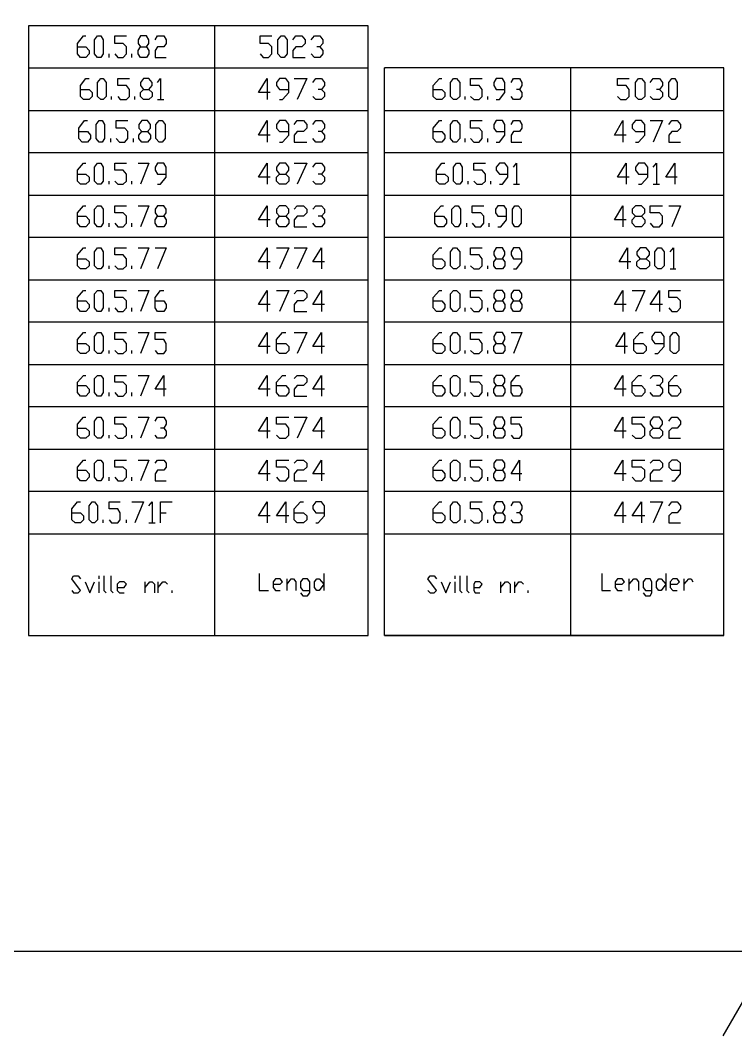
# Model space of a CAD drawing. Header units: millimetres. Extents: x -45 to 90, y -17 to 16.
# Drawn here: x -29.96 to -25.74, y -6.71 to -0.72 of the extents above; entities that cross this region are included whole.
import ezdxf

# ---------------------------------------------------------------- set-up
doc = ezdxf.new("R2010")
doc.units = ezdxf.units.MM
doc.layers.add('PDF_Geometry', color=7, linetype='Continuous')

msp = doc.modelspace()

# ---------------------------------------------------------------- linework, layer by layer
at = {"layer": 'PDF_Geometry', "lineweight": 25}
for points in [[(-44.1267, 7.6371), (-44.1267, -6.2069), (89.3766, -6.2069), (89.3766, 7.6371)], [(-27.9127, -0.7472), (-29.916, -0.7472), (-29.916, -4.3457), (-27.9127, -4.3457)], [(-29.508, -0.9352), (-29.5263, -0.9122), (-29.5263, -0.8297), (-29.508, -0.8068), (-29.4896, -0.8068), (-29.4759, -0.8297), (-29.4759, -0.9122), (-29.4896, -0.9352)], [(-28.4261, -0.9352), (-28.4445, -0.9122), (-28.4445, -0.8297), (-28.4261, -0.8068), (-28.4078, -0.8068), (-28.3894, -0.8297), (-28.3894, -0.9122), (-28.4078, -0.9352)], [(-29.4896, -1.1827), (-29.508, -1.1644), (-29.508, -1.0819), (-29.4896, -1.0589), (-29.4759, -1.0589), (-29.4575, -1.0819), (-29.4575, -1.1644), (-29.4759, -1.1827)], [(-27.4084, -1.1827), (-27.4268, -1.1644), (-27.4268, -1.0819), (-27.4084, -1.0589), (-27.3901, -1.0589), (-27.3718, -1.0819), (-27.3718, -1.1644), (-27.3901, -1.1827)], [(-26.3174, -1.1827), (-26.3358, -1.1644), (-26.3358, -1.0819), (-26.3174, -1.0589), (-26.2991, -1.0589), (-26.2808, -1.0819), (-26.2808, -1.1644), (-26.2991, -1.1827)], [(-26.1203, -1.1827), (-26.1386, -1.1644), (-26.1386, -1.0819), (-26.1203, -1.0589), (-26.102, -1.0589), (-26.0882, -1.0819), (-26.0882, -1.1644), (-26.102, -1.1827)], [(-29.4988, -1.4348), (-29.5171, -1.4119), (-29.5171, -1.3294), (-29.4988, -1.3065), (-29.4805, -1.3065), (-29.4667, -1.3294), (-29.4667, -1.4119), (-29.4805, -1.4348)], [(-29.1458, -1.4348), (-29.1642, -1.4119), (-29.1642, -1.3294), (-29.1458, -1.3065), (-29.1275, -1.3065), (-29.1092, -1.3294), (-29.1092, -1.4119), (-29.1275, -1.4348)], [(-27.4084, -1.4348), (-27.4268, -1.4119), (-27.4268, -1.3294), (-27.4084, -1.3065), (-27.3901, -1.3065), (-27.3718, -1.3294), (-27.3718, -1.4119), (-27.3901, -1.4348)], [(-29.508, -1.6824), (-29.5263, -1.664), (-29.5263, -1.5813), (-29.508, -1.5586), (-29.4896, -1.5586), (-29.4759, -1.5813), (-29.4759, -1.664), (-29.4896, -1.6824)], [(-27.3901, -1.6824), (-27.4084, -1.664), (-27.4084, -1.5813), (-27.3901, -1.5586), (-27.3718, -1.5586), (-27.358, -1.5813), (-27.358, -1.664), (-27.3718, -1.6824)], [(-29.508, -1.9345), (-29.5263, -1.9116), (-29.5263, -1.8291), (-29.508, -1.8105), (-29.4896, -1.8105), (-29.4759, -1.8291), (-29.4759, -1.9116), (-29.4896, -1.9345)], [(-27.3993, -1.9345), (-27.4176, -1.9116), (-27.4176, -1.8291), (-27.3993, -1.8105), (-27.3809, -1.8105), (-27.3672, -1.8291), (-27.3672, -1.9116), (-27.3809, -1.9345)], [(-27.0463, -1.9345), (-27.0601, -1.9116), (-27.0601, -1.8291), (-27.0463, -1.8105), (-27.028, -1.8105), (-27.0096, -1.8291), (-27.0096, -1.9116), (-27.028, -1.9345)], [(-29.508, -2.182), (-29.5263, -2.1637), (-29.5263, -2.0812), (-29.508, -2.0583), (-29.4896, -2.0583), (-29.4759, -2.0812), (-29.4759, -2.1637), (-29.4896, -2.182)], [(-27.4084, -2.182), (-27.4268, -2.1637), (-27.4268, -2.0812), (-27.4084, -2.0583), (-27.3901, -2.0583), (-27.3718, -2.0812), (-27.3718, -2.1637), (-27.3901, -2.182)], [(-26.2028, -2.182), (-26.2212, -2.1637), (-26.2212, -2.0812), (-26.2028, -2.0583), (-26.1845, -2.0583), (-26.1662, -2.0812), (-26.1662, -2.1637), (-26.1845, -2.182)], [(-29.508, -2.4342), (-29.5263, -2.4112), (-29.5263, -2.3287), (-29.508, -2.3104), (-29.4896, -2.3104), (-29.4759, -2.3287), (-29.4759, -2.4112), (-29.4896, -2.4342)], [(-27.4084, -2.4342), (-27.4268, -2.4112), (-27.4268, -2.3287), (-27.4084, -2.3104), (-27.3901, -2.3104), (-27.3718, -2.3287), (-27.3718, -2.4112), (-27.3901, -2.4342)], [(-29.508, -2.6817), (-29.5263, -2.6634), (-29.5263, -2.5809), (-29.508, -2.5579), (-29.4896, -2.5579), (-29.4759, -2.5809), (-29.4759, -2.6634), (-29.4896, -2.6817)], [(-27.4084, -2.6817), (-27.4268, -2.6634), (-27.4268, -2.5809), (-27.4084, -2.5579), (-27.3901, -2.5579), (-27.3718, -2.5809), (-27.3718, -2.6634), (-27.3901, -2.6817)], [(-26.1111, -2.6817), (-26.1295, -2.6634), (-26.1295, -2.5809), (-26.1111, -2.5579), (-26.0974, -2.5579), (-26.0791, -2.5809), (-26.0791, -2.6634), (-26.0974, -2.6817)], [(-29.508, -2.9338), (-29.5263, -2.9109), (-29.5263, -2.8284), (-29.508, -2.8101), (-29.4896, -2.8101), (-29.4759, -2.8284), (-29.4759, -2.9109), (-29.4896, -2.9338)], [(-27.4084, -2.9338), (-27.4268, -2.9109), (-27.4268, -2.8284), (-27.4084, -2.8101), (-27.3901, -2.8101), (-27.3718, -2.8284), (-27.3718, -2.9109), (-27.3901, -2.9338)], [(-29.508, -3.1814), (-29.5263, -3.163), (-29.5263, -3.0805), (-29.508, -3.0576), (-29.4896, -3.0576), (-29.4759, -3.0805), (-29.4759, -3.163), (-29.4896, -3.1814)], [(-27.4084, -3.1814), (-27.4268, -3.163), (-27.4268, -3.0805), (-27.4084, -3.0576), (-27.3901, -3.0576), (-27.3718, -3.0805), (-27.3718, -3.163), (-27.3901, -3.1814)], [(-29.508, -3.4335), (-29.5263, -3.4106), (-29.5263, -3.3281), (-29.508, -3.3097), (-29.4896, -3.3097), (-29.4759, -3.3281), (-29.4759, -3.4106), (-29.4896, -3.4335)], [(-27.4084, -3.4335), (-27.4268, -3.4106), (-27.4268, -3.3281), (-27.4084, -3.3097), (-27.3901, -3.3097), (-27.3718, -3.3281), (-27.3718, -3.4106), (-27.3901, -3.4335)], [(-29.5401, -3.681), (-29.5584, -3.6627), (-29.5584, -3.5802), (-29.5401, -3.5573), (-29.5263, -3.5573), (-29.508, -3.5802), (-29.508, -3.6627), (-29.5263, -3.681)], [(-27.4084, -3.681), (-27.4268, -3.6627), (-27.4268, -3.5802), (-27.4084, -3.5573), (-27.3901, -3.5573), (-27.3718, -3.5802), (-27.3718, -3.6627), (-27.3901, -3.681)], [(-28.174, -4.0432), (-28.2015, -4.0799), (-28.2153, -4.0799), (-28.229, -4.0615), (-28.229, -4.0294), (-28.2153, -4.0111), (-28.2015, -4.0111)], [(-26.157, -4.0432), (-26.1845, -4.0799), (-26.1982, -4.0799), (-26.212, -4.0615), (-26.212, -4.0294), (-26.1982, -4.0111), (-26.1845, -4.0111)], [(-25.8132, -4.3457), (-27.8164, -4.3457)]]:
    msp.add_lwpolyline(points, close=True, dxfattribs=at)
for points in [[(-28.8158, -4.3457), (-28.8158, -0.7472)], [(-29.6272, -0.871), (-29.5767, -0.871), (-29.5584, -0.8937), (-29.5584, -0.9122), (-29.5767, -0.9352), (-29.6088, -0.9352), (-29.6272, -0.9122), (-29.6272, -0.8526), (-29.5905, -0.8068), (-29.5767, -0.8068)], [(-29.4071, -0.9122), (-29.3888, -0.9352), (-29.3567, -0.9352), (-29.3384, -0.9122), (-29.3384, -0.871), (-29.3567, -0.8526), (-29.4071, -0.8526), (-29.4071, -0.8068), (-29.3384, -0.8068)], [(-29.2192, -0.871), (-29.2054, -0.8937), (-29.2054, -0.9122), (-29.2192, -0.9352), (-29.2558, -0.9352), (-29.2696, -0.9122), (-29.2696, -0.8937), (-29.2558, -0.871), (-29.2192, -0.871), (-29.2054, -0.8526), (-29.2054, -0.8297), (-29.2192, -0.8068), (-29.2558, -0.8068), (-29.2696, -0.8297), (-29.2696, -0.8526), (-29.2558, -0.871)], [(-29.1688, -0.8297), (-29.155, -0.8068), (-29.1183, -0.8068), (-29.1046, -0.8297), (-29.1046, -0.8526), (-29.1183, -0.871), (-29.155, -0.871), (-29.1688, -0.8937), (-29.1688, -0.9352), (-29.1046, -0.9352)], [(-28.5499, -0.9122), (-28.5316, -0.9352), (-28.4995, -0.9352), (-28.4811, -0.9122), (-28.4811, -0.871), (-28.4995, -0.8526), (-28.5499, -0.8526), (-28.5499, -0.8068), (-28.4811, -0.8068)], [(-28.3574, -0.8297), (-28.339, -0.8068), (-28.3024, -0.8068), (-28.284, -0.8297), (-28.284, -0.8526), (-28.3024, -0.871), (-28.339, -0.871), (-28.3574, -0.8937), (-28.3574, -0.9352), (-28.284, -0.9352)], [(-28.2473, -0.8297), (-28.229, -0.8068), (-28.1969, -0.8068), (-28.1786, -0.8297), (-28.1786, -0.8526), (-28.1969, -0.871), (-28.2153, -0.871)], [(-28.1969, -0.871), (-28.1786, -0.8937), (-28.1786, -0.9122), (-28.1969, -0.9352), (-28.229, -0.9352), (-28.2473, -0.9122)], [(-29.4392, -0.9352), (-29.4392, -0.9122)], [(-29.3063, -0.9352), (-29.3063, -0.9122)], [(-29.916, -0.9948), (-27.9127, -0.9948)], [(-27.8164, -4.3457), (-27.8164, -0.9948), (-27.8119, -0.9948)], [(-25.8132, -4.3457), (-25.8132, -0.9948), (-26.7162, -0.9948), (-27.8164, -0.9948)], [(-26.7162, -4.3457), (-26.7162, -0.9948)], [(-29.6088, -1.1229), (-29.5584, -1.1229), (-29.5401, -1.1414), (-29.5401, -1.1644), (-29.5584, -1.1827), (-29.5905, -1.1827), (-29.6088, -1.1644), (-29.6088, -1.1002), (-29.5767, -1.0589), (-29.5584, -1.0589)], [(-29.3888, -1.1644), (-29.375, -1.1827), (-29.3384, -1.1827), (-29.32, -1.1644), (-29.32, -1.1229), (-29.3384, -1.1002), (-29.3888, -1.1002), (-29.3888, -1.0589), (-29.32, -1.0589)], [(-29.2054, -1.1229), (-29.1871, -1.1414), (-29.1871, -1.1644), (-29.2054, -1.1827), (-29.2375, -1.1827), (-29.2558, -1.1644), (-29.2558, -1.1414), (-29.2375, -1.1229), (-29.2054, -1.1229), (-29.1871, -1.1002), (-29.1871, -1.0819), (-29.2054, -1.0589), (-29.2375, -1.0589), (-29.2558, -1.0819), (-29.2558, -1.1002), (-29.2375, -1.1229)], [(-29.155, -1.0819), (-29.1367, -1.0589), (-29.1367, -1.1827)], [(-28.4903, -1.1414), (-28.5591, -1.1414), (-28.5086, -1.0589), (-28.5086, -1.1827)], [(-28.4353, -1.1827), (-28.417, -1.1827), (-28.3803, -1.1414), (-28.3803, -1.0819), (-28.3986, -1.0589), (-28.4353, -1.0589), (-28.4536, -1.0819), (-28.4536, -1.1002), (-28.4353, -1.1229), (-28.3803, -1.1229)], [(-28.3482, -1.0589), (-28.2748, -1.0589), (-28.3299, -1.1827)], [(-28.2382, -1.0819), (-28.2198, -1.0589), (-28.1877, -1.0589), (-28.1694, -1.0819), (-28.1694, -1.1002), (-28.1877, -1.1229), (-28.2061, -1.1229)], [(-27.5276, -1.1229), (-27.4772, -1.1229), (-27.4589, -1.1414), (-27.4589, -1.1644), (-27.4772, -1.1827), (-27.5093, -1.1827), (-27.5276, -1.1644), (-27.5276, -1.1002), (-27.491, -1.0589), (-27.4772, -1.0589)], [(-27.3076, -1.1644), (-27.2893, -1.1827), (-27.2572, -1.1827), (-27.2388, -1.1644), (-27.2388, -1.1229), (-27.2572, -1.1002), (-27.3076, -1.1002), (-27.3076, -1.0589), (-27.2388, -1.0589)], [(-27.1563, -1.1827), (-27.138, -1.1827), (-27.1059, -1.1414), (-27.1059, -1.0819), (-27.1196, -1.0589), (-27.1563, -1.0589), (-27.1701, -1.0819), (-27.1701, -1.1002), (-27.1563, -1.1229), (-27.1059, -1.1229)], [(-27.0692, -1.0819), (-27.0555, -1.0589), (-27.0188, -1.0589), (-27.005, -1.0819), (-27.005, -1.1002), (-27.0188, -1.1229), (-27.0371, -1.1229)], [(-26.4412, -1.1644), (-26.4229, -1.1827), (-26.3908, -1.1827), (-26.3724, -1.1644), (-26.3724, -1.1229), (-26.3908, -1.1002), (-26.4412, -1.1002), (-26.4412, -1.0589), (-26.3724, -1.0589)], [(-26.2487, -1.0819), (-26.2303, -1.0589), (-26.1937, -1.0589), (-26.1753, -1.0819), (-26.1753, -1.1002), (-26.1937, -1.1229), (-26.212, -1.1229)], [(-28.1877, -1.1229), (-28.1694, -1.1414), (-28.1694, -1.1644), (-28.1877, -1.1827), (-28.2198, -1.1827), (-28.2382, -1.1644)], [(-27.0188, -1.1229), (-27.005, -1.1414), (-27.005, -1.1644), (-27.0188, -1.1827), (-27.0555, -1.1827), (-27.0692, -1.1644)], [(-26.1937, -1.1229), (-26.1753, -1.1414), (-26.1753, -1.1644), (-26.1937, -1.1827), (-26.2303, -1.1827), (-26.2487, -1.1644)], [(-29.4255, -1.1827), (-29.4255, -1.1644)], [(-29.2879, -1.1827), (-29.2879, -1.1644)], [(-29.155, -1.1827), (-29.1183, -1.1827)], [(-27.3397, -1.1827), (-27.3397, -1.1644)], [(-27.2067, -1.1827), (-27.2067, -1.1644)], [(-29.916, -1.2469), (-27.9127, -1.2469)], [(-27.8164, -1.2469), (-25.8132, -1.2469)], [(-29.618, -1.3707), (-29.5676, -1.3707), (-29.5492, -1.3936), (-29.5492, -1.4119), (-29.5676, -1.4348), (-29.5997, -1.4348), (-29.618, -1.4119), (-29.618, -1.3521), (-29.5859, -1.3065), (-29.5676, -1.3065)], [(-29.398, -1.4119), (-29.3796, -1.4348), (-29.3475, -1.4348), (-29.3292, -1.4119), (-29.3292, -1.3707), (-29.3475, -1.3521), (-29.398, -1.3521), (-29.398, -1.3065), (-29.3292, -1.3065)], [(-29.2146, -1.3707), (-29.1963, -1.3936), (-29.1963, -1.4119), (-29.2146, -1.4348), (-29.2467, -1.4348), (-29.265, -1.4119), (-29.265, -1.3936), (-29.2467, -1.3707), (-29.2146, -1.3707), (-29.1963, -1.3521), (-29.1963, -1.3294), (-29.2146, -1.3065), (-29.2467, -1.3065), (-29.265, -1.3294), (-29.265, -1.3521), (-29.2467, -1.3707)], [(-28.4903, -1.3936), (-28.5591, -1.3936), (-28.5086, -1.3065), (-28.5086, -1.4348)], [(-28.4353, -1.4348), (-28.417, -1.4348), (-28.3803, -1.3936), (-28.3803, -1.3294), (-28.3986, -1.3065), (-28.4353, -1.3065), (-28.4536, -1.3294), (-28.4536, -1.3521), (-28.4353, -1.3707), (-28.3803, -1.3707)], [(-28.3482, -1.3294), (-28.3299, -1.3065), (-28.2932, -1.3065), (-28.2748, -1.3294), (-28.2748, -1.3521), (-28.2932, -1.3707), (-28.3299, -1.3707), (-28.3482, -1.3936), (-28.3482, -1.4348), (-28.2748, -1.4348)], [(-28.2382, -1.3294), (-28.2198, -1.3065), (-28.1877, -1.3065), (-28.1694, -1.3294), (-28.1694, -1.3521), (-28.1877, -1.3707), (-28.2061, -1.3707)], [(-27.5276, -1.3707), (-27.4772, -1.3707), (-27.4589, -1.3936), (-27.4589, -1.4119), (-27.4772, -1.4348), (-27.5093, -1.4348), (-27.5276, -1.4119), (-27.5276, -1.3521), (-27.491, -1.3065), (-27.4772, -1.3065)], [(-27.3076, -1.4119), (-27.2893, -1.4348), (-27.2572, -1.4348), (-27.2388, -1.4119), (-27.2388, -1.3707), (-27.2572, -1.3521), (-27.3076, -1.3521), (-27.3076, -1.3065), (-27.2388, -1.3065)], [(-27.1563, -1.4348), (-27.138, -1.4348), (-27.1059, -1.3936), (-27.1059, -1.3294), (-27.1196, -1.3065), (-27.1563, -1.3065), (-27.1701, -1.3294), (-27.1701, -1.3521), (-27.1563, -1.3707), (-27.1059, -1.3707)], [(-27.0692, -1.3294), (-27.0555, -1.3065), (-27.0188, -1.3065), (-27.005, -1.3294), (-27.005, -1.3521), (-27.0188, -1.3707), (-27.0555, -1.3707), (-27.0692, -1.3936), (-27.0692, -1.4348), (-27.005, -1.4348)], [(-26.3908, -1.3936), (-26.4595, -1.3936), (-26.4091, -1.3065), (-26.4091, -1.4348)], [(-26.3358, -1.4348), (-26.3174, -1.4348), (-26.2808, -1.3936), (-26.2808, -1.3294), (-26.2991, -1.3065), (-26.3358, -1.3065), (-26.3541, -1.3294), (-26.3541, -1.3521), (-26.3358, -1.3707), (-26.2808, -1.3707)], [(-26.2487, -1.3065), (-26.1753, -1.3065), (-26.2303, -1.4348)], [(-26.1386, -1.3294), (-26.1203, -1.3065), (-26.0882, -1.3065), (-26.0699, -1.3294), (-26.0699, -1.3521), (-26.0882, -1.3707), (-26.1203, -1.3707), (-26.1386, -1.3936), (-26.1386, -1.4348), (-26.0699, -1.4348)], [(-28.1877, -1.3707), (-28.1694, -1.3936), (-28.1694, -1.4119), (-28.1877, -1.4348), (-28.2198, -1.4348), (-28.2382, -1.4119)], [(-29.43, -1.4348), (-29.43, -1.4119)], [(-29.2971, -1.4348), (-29.2971, -1.4119)], [(-27.3397, -1.4348), (-27.3397, -1.4119)], [(-27.2067, -1.4348), (-27.2067, -1.4119)], [(-29.916, -1.4944), (-27.9127, -1.4944)], [(-27.8164, -1.4944), (-25.8132, -1.4944)], [(-29.6272, -1.6228), (-29.5767, -1.6228), (-29.5584, -1.6411), (-29.5584, -1.664), (-29.5767, -1.6824), (-29.6088, -1.6824), (-29.6272, -1.664), (-29.6272, -1.5999), (-29.5905, -1.5586), (-29.5767, -1.5586)], [(-29.4071, -1.664), (-29.3888, -1.6824), (-29.3567, -1.6824), (-29.3384, -1.664), (-29.3384, -1.6228), (-29.3567, -1.5999), (-29.4071, -1.5999), (-29.4071, -1.5586), (-29.3384, -1.5586)], [(-29.2696, -1.5586), (-29.2054, -1.5586), (-29.2558, -1.6824)], [(-29.155, -1.6824), (-29.1367, -1.6824), (-29.1046, -1.6411), (-29.1046, -1.5813), (-29.1183, -1.5586), (-29.155, -1.5586), (-29.1688, -1.5813), (-29.1688, -1.5999), (-29.155, -1.6228), (-29.1046, -1.6228)], [(-28.4903, -1.6411), (-28.5591, -1.6411), (-28.5086, -1.5586), (-28.5086, -1.6824)], [(-28.3986, -1.6228), (-28.3803, -1.6411), (-28.3803, -1.664), (-28.3986, -1.6824), (-28.4353, -1.6824), (-28.4536, -1.664), (-28.4536, -1.6411), (-28.4353, -1.6228), (-28.3986, -1.6228), (-28.3803, -1.5999), (-28.3803, -1.5813), (-28.3986, -1.5586), (-28.4353, -1.5586), (-28.4536, -1.5813), (-28.4536, -1.5999), (-28.4353, -1.6228)], [(-28.3482, -1.5586), (-28.2748, -1.5586), (-28.3299, -1.6824)], [(-28.2382, -1.5813), (-28.2198, -1.5586), (-28.1877, -1.5586), (-28.1694, -1.5813), (-28.1694, -1.5999), (-28.1877, -1.6228), (-28.2061, -1.6228)], [(-27.5093, -1.6228), (-27.4589, -1.6228), (-27.4405, -1.6411), (-27.4405, -1.664), (-27.4589, -1.6824), (-27.491, -1.6824), (-27.5093, -1.664), (-27.5093, -1.5999), (-27.4772, -1.5586), (-27.4589, -1.5586)], [(-27.2893, -1.664), (-27.2709, -1.6824), (-27.2388, -1.6824), (-27.2205, -1.664), (-27.2205, -1.6228), (-27.2388, -1.5999), (-27.2893, -1.5999), (-27.2893, -1.5586), (-27.2205, -1.5586)], [(-27.138, -1.6824), (-27.1196, -1.6824), (-27.0876, -1.6411), (-27.0876, -1.5813), (-27.1059, -1.5586), (-27.138, -1.5586), (-27.1563, -1.5813), (-27.1563, -1.5999), (-27.138, -1.6228), (-27.0876, -1.6228)], [(-27.0555, -1.5813), (-27.0371, -1.5586), (-27.0371, -1.6824)], [(-26.3724, -1.6411), (-26.4412, -1.6411), (-26.3908, -1.5586), (-26.3908, -1.6824)], [(-26.3174, -1.6824), (-26.2991, -1.6824), (-26.2624, -1.6411), (-26.2624, -1.5813), (-26.2808, -1.5586), (-26.3174, -1.5586), (-26.3358, -1.5813), (-26.3358, -1.5999), (-26.3174, -1.6228), (-26.2624, -1.6228)], [(-26.2303, -1.5813), (-26.212, -1.5586), (-26.212, -1.6824)], [(-26.0882, -1.6411), (-26.157, -1.6411), (-26.102, -1.5586), (-26.102, -1.6824)], [(-29.4392, -1.6824), (-29.4392, -1.664)], [(-29.3063, -1.6824), (-29.3063, -1.664)], [(-28.1877, -1.6228), (-28.1694, -1.6411), (-28.1694, -1.664), (-28.1877, -1.6824), (-28.2198, -1.6824), (-28.2382, -1.664)], [(-27.3214, -1.6824), (-27.3214, -1.664)], [(-27.1884, -1.6824), (-27.1884, -1.664)], [(-27.0555, -1.6824), (-27.0188, -1.6824)], [(-26.2303, -1.6824), (-26.1937, -1.6824)], [(-29.916, -1.7465), (-27.9127, -1.7465)], [(-27.8164, -1.7465), (-25.8132, -1.7465)], [(-29.6272, -1.8703), (-29.5767, -1.8703), (-29.5584, -1.8932), (-29.5584, -1.9116), (-29.5767, -1.9345), (-29.6088, -1.9345), (-29.6272, -1.9116), (-29.6272, -1.852), (-29.5905, -1.8105), (-29.5767, -1.8105)], [(-29.4071, -1.9116), (-29.3888, -1.9345), (-29.3567, -1.9345), (-29.3384, -1.9116), (-29.3384, -1.8703), (-29.3567, -1.852), (-29.4071, -1.852), (-29.4071, -1.8105), (-29.3384, -1.8105)], [(-29.2696, -1.8105), (-29.2054, -1.8105), (-29.2558, -1.9345)], [(-29.1183, -1.8703), (-29.1046, -1.8932), (-29.1046, -1.9116), (-29.1183, -1.9345), (-29.155, -1.9345), (-29.1688, -1.9116), (-29.1688, -1.8932), (-29.155, -1.8703), (-29.1183, -1.8703), (-29.1046, -1.852), (-29.1046, -1.8291), (-29.1183, -1.8105), (-29.155, -1.8105), (-29.1688, -1.8291), (-29.1688, -1.852), (-29.155, -1.8703)], [(-28.4903, -1.8932), (-28.5591, -1.8932), (-28.5086, -1.8105), (-28.5086, -1.9345)], [(-28.3986, -1.8703), (-28.3803, -1.8932), (-28.3803, -1.9116), (-28.3986, -1.9345), (-28.4353, -1.9345), (-28.4536, -1.9116), (-28.4536, -1.8932), (-28.4353, -1.8703), (-28.3986, -1.8703), (-28.3803, -1.852), (-28.3803, -1.8291), (-28.3986, -1.8105), (-28.4353, -1.8105), (-28.4536, -1.8291), (-28.4536, -1.852), (-28.4353, -1.8703)], [(-28.3482, -1.8291), (-28.3299, -1.8105), (-28.2932, -1.8105), (-28.2748, -1.8291), (-28.2748, -1.852), (-28.2932, -1.8703), (-28.3299, -1.8703), (-28.3482, -1.8932), (-28.3482, -1.9345), (-28.2748, -1.9345)], [(-28.2382, -1.8291), (-28.2198, -1.8105), (-28.1877, -1.8105), (-28.1694, -1.8291), (-28.1694, -1.852), (-28.1877, -1.8703), (-28.2061, -1.8703)], [(-27.5185, -1.8703), (-27.468, -1.8703), (-27.4497, -1.8932), (-27.4497, -1.9116), (-27.468, -1.9345), (-27.5001, -1.9345), (-27.5185, -1.9116), (-27.5185, -1.852), (-27.4818, -1.8105), (-27.468, -1.8105)], [(-27.2984, -1.9116), (-27.2801, -1.9345), (-27.248, -1.9345), (-27.2297, -1.9116), (-27.2297, -1.8703), (-27.248, -1.852), (-27.2984, -1.852), (-27.2984, -1.8105), (-27.2297, -1.8105)], [(-27.1472, -1.9345), (-27.1288, -1.9345), (-27.0967, -1.8932), (-27.0967, -1.8291), (-27.1105, -1.8105), (-27.1472, -1.8105), (-27.1609, -1.8291), (-27.1609, -1.852), (-27.1472, -1.8703), (-27.0967, -1.8703)], [(-26.3908, -1.8932), (-26.4595, -1.8932), (-26.4091, -1.8105), (-26.4091, -1.9345)], [(-26.2991, -1.8703), (-26.2808, -1.8932), (-26.2808, -1.9116), (-26.2991, -1.9345), (-26.3358, -1.9345), (-26.3541, -1.9116), (-26.3541, -1.8932), (-26.3358, -1.8703), (-26.2991, -1.8703), (-26.2808, -1.852), (-26.2808, -1.8291), (-26.2991, -1.8105), (-26.3358, -1.8105), (-26.3541, -1.8291), (-26.3541, -1.852), (-26.3358, -1.8703)], [(-26.2487, -1.9116), (-26.2303, -1.9345), (-26.1937, -1.9345), (-26.1753, -1.9116), (-26.1753, -1.8703), (-26.1937, -1.852), (-26.2487, -1.852), (-26.2487, -1.8105), (-26.1753, -1.8105)], [(-26.1386, -1.8105), (-26.0699, -1.8105), (-26.1203, -1.9345)], [(-29.4392, -1.9345), (-29.4392, -1.9116)], [(-29.3063, -1.9345), (-29.3063, -1.9116)], [(-28.1877, -1.8703), (-28.1694, -1.8932), (-28.1694, -1.9116), (-28.1877, -1.9345), (-28.2198, -1.9345), (-28.2382, -1.9116)], [(-27.3305, -1.9345), (-27.3305, -1.9116)], [(-27.1976, -1.9345), (-27.1976, -1.9116)], [(-29.916, -1.9941), (-27.9127, -1.9941)], [(-27.8164, -1.9941), (-25.8132, -1.9941)], [(-29.6272, -2.1224), (-29.5767, -2.1224), (-29.5584, -2.1408), (-29.5584, -2.1637), (-29.5767, -2.182), (-29.6088, -2.182), (-29.6272, -2.1637), (-29.6272, -2.0995), (-29.5905, -2.0583), (-29.5767, -2.0583)], [(-29.4071, -2.1637), (-29.3888, -2.182), (-29.3567, -2.182), (-29.3384, -2.1637), (-29.3384, -2.1224), (-29.3567, -2.0995), (-29.4071, -2.0995), (-29.4071, -2.0583), (-29.3384, -2.0583)], [(-29.2696, -2.0583), (-29.2054, -2.0583), (-29.2558, -2.182)], [(-29.1688, -2.0583), (-29.1046, -2.0583), (-29.155, -2.182)], [(-28.4903, -2.1408), (-28.5591, -2.1408), (-28.5086, -2.0583), (-28.5086, -2.182)], [(-28.4536, -2.0583), (-28.3803, -2.0583), (-28.4353, -2.182)], [(-28.3482, -2.0583), (-28.2748, -2.0583), (-28.3299, -2.182)], [(-28.1694, -2.1408), (-28.2382, -2.1408), (-28.1877, -2.0583), (-28.1877, -2.182)], [(-27.5276, -2.1224), (-27.4772, -2.1224), (-27.4589, -2.1408), (-27.4589, -2.1637), (-27.4772, -2.182), (-27.5093, -2.182), (-27.5276, -2.1637), (-27.5276, -2.0995), (-27.491, -2.0583), (-27.4772, -2.0583)], [(-27.3076, -2.1637), (-27.2893, -2.182), (-27.2572, -2.182), (-27.2388, -2.1637), (-27.2388, -2.1224), (-27.2572, -2.0995), (-27.3076, -2.0995), (-27.3076, -2.0583), (-27.2388, -2.0583)], [(-27.1196, -2.1224), (-27.1059, -2.1408), (-27.1059, -2.1637), (-27.1196, -2.182), (-27.1563, -2.182), (-27.1701, -2.1637), (-27.1701, -2.1408), (-27.1563, -2.1224), (-27.1196, -2.1224), (-27.1059, -2.0995), (-27.1059, -2.0812), (-27.1196, -2.0583), (-27.1563, -2.0583), (-27.1701, -2.0812), (-27.1701, -2.0995), (-27.1563, -2.1224)], [(-27.0555, -2.182), (-27.0371, -2.182), (-27.005, -2.1408), (-27.005, -2.0812), (-27.0188, -2.0583), (-27.0555, -2.0583), (-27.0692, -2.0812), (-27.0692, -2.0995), (-27.0555, -2.1224), (-27.005, -2.1224)], [(-26.3633, -2.1408), (-26.432, -2.1408), (-26.3816, -2.0583), (-26.3816, -2.182)], [(-26.2716, -2.1224), (-26.2533, -2.1408), (-26.2533, -2.1637), (-26.2716, -2.182), (-26.3083, -2.182), (-26.3266, -2.1637), (-26.3266, -2.1408), (-26.3083, -2.1224), (-26.2716, -2.1224), (-26.2533, -2.0995), (-26.2533, -2.0812), (-26.2716, -2.0583), (-26.3083, -2.0583), (-26.3266, -2.0812), (-26.3266, -2.0995), (-26.3083, -2.1224)], [(-26.1295, -2.0812), (-26.1111, -2.0583), (-26.1111, -2.182)], [(-29.4392, -2.182), (-29.4392, -2.1637)], [(-29.3063, -2.182), (-29.3063, -2.1637)], [(-27.3397, -2.182), (-27.3397, -2.1637)], [(-27.2067, -2.182), (-27.2067, -2.1637)], [(-26.1295, -2.182), (-26.0974, -2.182)], [(-29.916, -2.2462), (-27.9127, -2.2462)], [(-27.8164, -2.2462), (-25.8132, -2.2462)], [(-29.6272, -2.37), (-29.5767, -2.37), (-29.5584, -2.3929), (-29.5584, -2.4112), (-29.5767, -2.4342), (-29.6088, -2.4342), (-29.6272, -2.4112), (-29.6272, -2.3517), (-29.5905, -2.3104), (-29.5767, -2.3104)], [(-29.4071, -2.4112), (-29.3888, -2.4342), (-29.3567, -2.4342), (-29.3384, -2.4112), (-29.3384, -2.37), (-29.3567, -2.3517), (-29.4071, -2.3517), (-29.4071, -2.3104), (-29.3384, -2.3104)], [(-29.2696, -2.3104), (-29.2054, -2.3104), (-29.2558, -2.4342)], [(-29.1688, -2.37), (-29.1183, -2.37), (-29.1046, -2.3929), (-29.1046, -2.4112), (-29.1183, -2.4342), (-29.155, -2.4342), (-29.1688, -2.4112), (-29.1688, -2.3517), (-29.1367, -2.3104), (-29.1183, -2.3104)], [(-28.4903, -2.3929), (-28.5591, -2.3929), (-28.5086, -2.3104), (-28.5086, -2.4342)], [(-28.4536, -2.3104), (-28.3803, -2.3104), (-28.4353, -2.4342)], [(-28.3482, -2.3287), (-28.3299, -2.3104), (-28.2932, -2.3104), (-28.2748, -2.3287), (-28.2748, -2.3517), (-28.2932, -2.37), (-28.3299, -2.37), (-28.3482, -2.3929), (-28.3482, -2.4342), (-28.2748, -2.4342)], [(-28.1694, -2.3929), (-28.2382, -2.3929), (-28.1877, -2.3104), (-28.1877, -2.4342)], [(-27.5276, -2.37), (-27.4772, -2.37), (-27.4589, -2.3929), (-27.4589, -2.4112), (-27.4772, -2.4342), (-27.5093, -2.4342), (-27.5276, -2.4112), (-27.5276, -2.3517), (-27.491, -2.3104), (-27.4772, -2.3104)], [(-27.3076, -2.4112), (-27.2893, -2.4342), (-27.2572, -2.4342), (-27.2388, -2.4112), (-27.2388, -2.37), (-27.2572, -2.3517), (-27.3076, -2.3517), (-27.3076, -2.3104), (-27.2388, -2.3104)], [(-27.1196, -2.37), (-27.1059, -2.3929), (-27.1059, -2.4112), (-27.1196, -2.4342), (-27.1563, -2.4342), (-27.1701, -2.4112), (-27.1701, -2.3929), (-27.1563, -2.37), (-27.1196, -2.37), (-27.1059, -2.3517), (-27.1059, -2.3287), (-27.1196, -2.3104), (-27.1563, -2.3104), (-27.1701, -2.3287), (-27.1701, -2.3517), (-27.1563, -2.37)], [(-27.0188, -2.37), (-27.005, -2.3929), (-27.005, -2.4112), (-27.0188, -2.4342), (-27.0555, -2.4342), (-27.0692, -2.4112), (-27.0692, -2.3929), (-27.0555, -2.37), (-27.0188, -2.37), (-27.005, -2.3517), (-27.005, -2.3287), (-27.0188, -2.3104), (-27.0555, -2.3104), (-27.0692, -2.3287), (-27.0692, -2.3517), (-27.0555, -2.37)], [(-26.3908, -2.3929), (-26.4595, -2.3929), (-26.4091, -2.3104), (-26.4091, -2.4342)], [(-26.3541, -2.3104), (-26.2808, -2.3104), (-26.3358, -2.4342)], [(-26.1753, -2.3929), (-26.2487, -2.3929), (-26.1937, -2.3104), (-26.1937, -2.4342)], [(-26.1386, -2.4112), (-26.1203, -2.4342), (-26.0882, -2.4342), (-26.0699, -2.4112), (-26.0699, -2.37), (-26.0882, -2.3517), (-26.1386, -2.3517), (-26.1386, -2.3104), (-26.0699, -2.3104)], [(-29.4392, -2.4342), (-29.4392, -2.4112)], [(-29.3063, -2.4342), (-29.3063, -2.4112)], [(-27.3397, -2.4342), (-27.3397, -2.4112)], [(-27.2067, -2.4342), (-27.2067, -2.4112)], [(-29.916, -2.4938), (-27.9127, -2.4938)], [(-27.8164, -2.4938), (-25.8132, -2.4938)], [(-29.6272, -2.6221), (-29.5767, -2.6221), (-29.5584, -2.6405), (-29.5584, -2.6634), (-29.5767, -2.6817), (-29.6088, -2.6817), (-29.6272, -2.6634), (-29.6272, -2.5992), (-29.5905, -2.5579), (-29.5767, -2.5579)], [(-29.4071, -2.6634), (-29.3888, -2.6817), (-29.3567, -2.6817), (-29.3384, -2.6634), (-29.3384, -2.6221), (-29.3567, -2.5992), (-29.4071, -2.5992), (-29.4071, -2.5579), (-29.3384, -2.5579)], [(-29.2696, -2.5579), (-29.2054, -2.5579), (-29.2558, -2.6817)], [(-29.1688, -2.6634), (-29.155, -2.6817), (-29.1183, -2.6817), (-29.1046, -2.6634), (-29.1046, -2.6221), (-29.1183, -2.5992), (-29.1688, -2.5992), (-29.1688, -2.5579), (-29.1046, -2.5579)], [(-28.4903, -2.6405), (-28.5591, -2.6405), (-28.5086, -2.5579), (-28.5086, -2.6817)], [(-28.4536, -2.6221), (-28.3986, -2.6221), (-28.3803, -2.6405), (-28.3803, -2.6634), (-28.3986, -2.6817), (-28.4353, -2.6817), (-28.4536, -2.6634), (-28.4536, -2.5992), (-28.417, -2.5579), (-28.3986, -2.5579)], [(-28.3482, -2.5579), (-28.2748, -2.5579), (-28.3299, -2.6817)], [(-28.1694, -2.6405), (-28.2382, -2.6405), (-28.1877, -2.5579), (-28.1877, -2.6817)], [(-27.5276, -2.6221), (-27.4772, -2.6221), (-27.4589, -2.6405), (-27.4589, -2.6634), (-27.4772, -2.6817), (-27.5093, -2.6817), (-27.5276, -2.6634), (-27.5276, -2.5992), (-27.491, -2.5579), (-27.4772, -2.5579)], [(-27.3076, -2.6634), (-27.2893, -2.6817), (-27.2572, -2.6817), (-27.2388, -2.6634), (-27.2388, -2.6221), (-27.2572, -2.5992), (-27.3076, -2.5992), (-27.3076, -2.5579), (-27.2388, -2.5579)], [(-27.1196, -2.6221), (-27.1059, -2.6405), (-27.1059, -2.6634), (-27.1196, -2.6817), (-27.1563, -2.6817), (-27.1701, -2.6634), (-27.1701, -2.6405), (-27.1563, -2.6221), (-27.1196, -2.6221), (-27.1059, -2.5992), (-27.1059, -2.5809), (-27.1196, -2.5579), (-27.1563, -2.5579), (-27.1701, -2.5809), (-27.1701, -2.5992), (-27.1563, -2.6221)], [(-27.0692, -2.5579), (-27.005, -2.5579), (-27.0555, -2.6817)], [(-26.3816, -2.6405), (-26.4504, -2.6405), (-26.3999, -2.5579), (-26.3999, -2.6817)], [(-26.3449, -2.6221), (-26.2899, -2.6221), (-26.2716, -2.6405), (-26.2716, -2.6634), (-26.2899, -2.6817), (-26.3266, -2.6817), (-26.3449, -2.6634), (-26.3449, -2.5992), (-26.3083, -2.5579), (-26.2899, -2.5579)], [(-26.2212, -2.6817), (-26.2028, -2.6817), (-26.1662, -2.6405), (-26.1662, -2.5809), (-26.1845, -2.5579), (-26.2212, -2.5579), (-26.2395, -2.5809), (-26.2395, -2.5992), (-26.2212, -2.6221), (-26.1662, -2.6221)], [(-29.4392, -2.6817), (-29.4392, -2.6634)], [(-29.3063, -2.6817), (-29.3063, -2.6634)], [(-27.3397, -2.6817), (-27.3397, -2.6634)], [(-27.2067, -2.6817), (-27.2067, -2.6634)], [(-29.916, -2.7459), (-27.9127, -2.7459)], [(-27.8164, -2.7459), (-25.8132, -2.7459)], [(-29.6272, -2.8697), (-29.5767, -2.8697), (-29.5584, -2.8926), (-29.5584, -2.9109), (-29.5767, -2.9338), (-29.6088, -2.9338), (-29.6272, -2.9109), (-29.6272, -2.8513), (-29.5905, -2.8101), (-29.5767, -2.8101)], [(-29.4071, -2.9109), (-29.3888, -2.9338), (-29.3567, -2.9338), (-29.3384, -2.9109), (-29.3384, -2.8697), (-29.3567, -2.8513), (-29.4071, -2.8513), (-29.4071, -2.8101), (-29.3384, -2.8101)], [(-29.2696, -2.8101), (-29.2054, -2.8101), (-29.2558, -2.9338)], [(-29.1046, -2.8926), (-29.1688, -2.8926), (-29.1183, -2.8101), (-29.1183, -2.9338)], [(-28.4903, -2.8926), (-28.5591, -2.8926), (-28.5086, -2.8101), (-28.5086, -2.9338)], [(-28.4536, -2.8697), (-28.3986, -2.8697), (-28.3803, -2.8926), (-28.3803, -2.9109), (-28.3986, -2.9338), (-28.4353, -2.9338), (-28.4536, -2.9109), (-28.4536, -2.8513), (-28.417, -2.8101), (-28.3986, -2.8101)], [(-28.3482, -2.8284), (-28.3299, -2.8101), (-28.2932, -2.8101), (-28.2748, -2.8284), (-28.2748, -2.8513), (-28.2932, -2.8697), (-28.3299, -2.8697), (-28.3482, -2.8926), (-28.3482, -2.9338), (-28.2748, -2.9338)], [(-28.1694, -2.8926), (-28.2382, -2.8926), (-28.1877, -2.8101), (-28.1877, -2.9338)], [(-27.5276, -2.8697), (-27.4772, -2.8697), (-27.4589, -2.8926), (-27.4589, -2.9109), (-27.4772, -2.9338), (-27.5093, -2.9338), (-27.5276, -2.9109), (-27.5276, -2.8513), (-27.491, -2.8101), (-27.4772, -2.8101)], [(-27.3076, -2.9109), (-27.2893, -2.9338), (-27.2572, -2.9338), (-27.2388, -2.9109), (-27.2388, -2.8697), (-27.2572, -2.8513), (-27.3076, -2.8513), (-27.3076, -2.8101), (-27.2388, -2.8101)], [(-27.1196, -2.8697), (-27.1059, -2.8926), (-27.1059, -2.9109), (-27.1196, -2.9338), (-27.1563, -2.9338), (-27.1701, -2.9109), (-27.1701, -2.8926), (-27.1563, -2.8697), (-27.1196, -2.8697), (-27.1059, -2.8513), (-27.1059, -2.8284), (-27.1196, -2.8101), (-27.1563, -2.8101), (-27.1701, -2.8284), (-27.1701, -2.8513), (-27.1563, -2.8697)], [(-27.0692, -2.8697), (-27.0188, -2.8697), (-27.005, -2.8926), (-27.005, -2.9109), (-27.0188, -2.9338), (-27.0555, -2.9338), (-27.0692, -2.9109), (-27.0692, -2.8513), (-27.0371, -2.8101), (-27.0188, -2.8101)], [(-26.3908, -2.8926), (-26.4595, -2.8926), (-26.4091, -2.8101), (-26.4091, -2.9338)], [(-26.3541, -2.8697), (-26.2991, -2.8697), (-26.2808, -2.8926), (-26.2808, -2.9109), (-26.2991, -2.9338), (-26.3358, -2.9338), (-26.3541, -2.9109), (-26.3541, -2.8513), (-26.3174, -2.8101), (-26.2991, -2.8101)], [(-26.2487, -2.8284), (-26.2303, -2.8101), (-26.1937, -2.8101), (-26.1753, -2.8284), (-26.1753, -2.8513), (-26.1937, -2.8697), (-26.212, -2.8697)], [(-26.1386, -2.8697), (-26.0882, -2.8697), (-26.0699, -2.8926), (-26.0699, -2.9109), (-26.0882, -2.9338), (-26.1203, -2.9338), (-26.1386, -2.9109), (-26.1386, -2.8513), (-26.102, -2.8101), (-26.0882, -2.8101)], [(-26.1937, -2.8697), (-26.1753, -2.8926), (-26.1753, -2.9109), (-26.1937, -2.9338), (-26.2303, -2.9338), (-26.2487, -2.9109)], [(-29.4392, -2.9338), (-29.4392, -2.9109)], [(-29.3063, -2.9338), (-29.3063, -2.9109)], [(-27.3397, -2.9338), (-27.3397, -2.9109)], [(-27.2067, -2.9338), (-27.2067, -2.9109)], [(-29.916, -2.9934), (-27.9127, -2.9934)], [(-27.8164, -2.9934), (-25.8132, -2.9934)], [(-29.6272, -3.1218), (-29.5767, -3.1218), (-29.5584, -3.1401), (-29.5584, -3.163), (-29.5767, -3.1814), (-29.6088, -3.1814), (-29.6272, -3.163), (-29.6272, -3.0989), (-29.5905, -3.0576), (-29.5767, -3.0576)], [(-29.4071, -3.163), (-29.3888, -3.1814), (-29.3567, -3.1814), (-29.3384, -3.163), (-29.3384, -3.1218), (-29.3567, -3.0989), (-29.4071, -3.0989), (-29.4071, -3.0576), (-29.3384, -3.0576)], [(-29.2696, -3.0576), (-29.2054, -3.0576), (-29.2558, -3.1814)], [(-29.1688, -3.0805), (-29.155, -3.0576), (-29.1183, -3.0576), (-29.1046, -3.0805), (-29.1046, -3.0989), (-29.1183, -3.1218), (-29.1367, -3.1218)], [(-28.4903, -3.1401), (-28.5591, -3.1401), (-28.5086, -3.0576), (-28.5086, -3.1814)], [(-28.4536, -3.163), (-28.4353, -3.1814), (-28.3986, -3.1814), (-28.3803, -3.163), (-28.3803, -3.1218), (-28.3986, -3.0989), (-28.4536, -3.0989), (-28.4536, -3.0576), (-28.3803, -3.0576)], [(-28.3482, -3.0576), (-28.2748, -3.0576), (-28.3299, -3.1814)], [(-28.1694, -3.1401), (-28.2382, -3.1401), (-28.1877, -3.0576), (-28.1877, -3.1814)], [(-27.5276, -3.1218), (-27.4772, -3.1218), (-27.4589, -3.1401), (-27.4589, -3.163), (-27.4772, -3.1814), (-27.5093, -3.1814), (-27.5276, -3.163), (-27.5276, -3.0989), (-27.491, -3.0576), (-27.4772, -3.0576)], [(-27.3076, -3.163), (-27.2893, -3.1814), (-27.2572, -3.1814), (-27.2388, -3.163), (-27.2388, -3.1218), (-27.2572, -3.0989), (-27.3076, -3.0989), (-27.3076, -3.0576), (-27.2388, -3.0576)], [(-27.1196, -3.1218), (-27.1059, -3.1401), (-27.1059, -3.163), (-27.1196, -3.1814), (-27.1563, -3.1814), (-27.1701, -3.163), (-27.1701, -3.1401), (-27.1563, -3.1218), (-27.1196, -3.1218), (-27.1059, -3.0989), (-27.1059, -3.0805), (-27.1196, -3.0576), (-27.1563, -3.0576), (-27.1701, -3.0805), (-27.1701, -3.0989), (-27.1563, -3.1218)], [(-27.0692, -3.163), (-27.0555, -3.1814), (-27.0188, -3.1814), (-27.005, -3.163), (-27.005, -3.1218), (-27.0188, -3.0989), (-27.0692, -3.0989), (-27.0692, -3.0576), (-27.005, -3.0576)], [(-26.3908, -3.1401), (-26.4595, -3.1401), (-26.4091, -3.0576), (-26.4091, -3.1814)], [(-26.3541, -3.163), (-26.3358, -3.1814), (-26.2991, -3.1814), (-26.2808, -3.163), (-26.2808, -3.1218), (-26.2991, -3.0989), (-26.3541, -3.0989), (-26.3541, -3.0576), (-26.2808, -3.0576)], [(-26.1937, -3.1218), (-26.1753, -3.1401), (-26.1753, -3.163), (-26.1937, -3.1814), (-26.2303, -3.1814), (-26.2487, -3.163), (-26.2487, -3.1401), (-26.2303, -3.1218), (-26.1937, -3.1218), (-26.1753, -3.0989), (-26.1753, -3.0805), (-26.1937, -3.0576), (-26.2303, -3.0576), (-26.2487, -3.0805), (-26.2487, -3.0989), (-26.2303, -3.1218)], [(-26.1386, -3.0805), (-26.1203, -3.0576), (-26.0882, -3.0576), (-26.0699, -3.0805), (-26.0699, -3.0989), (-26.0882, -3.1218), (-26.1203, -3.1218), (-26.1386, -3.1401), (-26.1386, -3.1814), (-26.0699, -3.1814)], [(-29.4392, -3.1814), (-29.4392, -3.163)], [(-29.3063, -3.1814), (-29.3063, -3.163)], [(-29.1183, -3.1218), (-29.1046, -3.1401), (-29.1046, -3.163), (-29.1183, -3.1814), (-29.155, -3.1814), (-29.1688, -3.163)], [(-27.3397, -3.1814), (-27.3397, -3.163)], [(-27.2067, -3.1814), (-27.2067, -3.163)], [(-29.916, -3.2456), (-27.9127, -3.2456)], [(-27.8164, -3.2456), (-25.8132, -3.2456)], [(-29.6272, -3.3693), (-29.5767, -3.3693), (-29.5584, -3.3922), (-29.5584, -3.4106), (-29.5767, -3.4335), (-29.6088, -3.4335), (-29.6272, -3.4106), (-29.6272, -3.351), (-29.5905, -3.3097), (-29.5767, -3.3097)], [(-29.4071, -3.4106), (-29.3888, -3.4335), (-29.3567, -3.4335), (-29.3384, -3.4106), (-29.3384, -3.3693), (-29.3567, -3.351), (-29.4071, -3.351), (-29.4071, -3.3097), (-29.3384, -3.3097)], [(-29.2696, -3.3097), (-29.2054, -3.3097), (-29.2558, -3.4335)], [(-29.1688, -3.3281), (-29.155, -3.3097), (-29.1183, -3.3097), (-29.1046, -3.3281), (-29.1046, -3.351), (-29.1183, -3.3693), (-29.155, -3.3693), (-29.1688, -3.3922), (-29.1688, -3.4335), (-29.1046, -3.4335)], [(-28.4903, -3.3922), (-28.5591, -3.3922), (-28.5086, -3.3097), (-28.5086, -3.4335)], [(-28.4536, -3.4106), (-28.4353, -3.4335), (-28.3986, -3.4335), (-28.3803, -3.4106), (-28.3803, -3.3693), (-28.3986, -3.351), (-28.4536, -3.351), (-28.4536, -3.3097), (-28.3803, -3.3097)], [(-28.3482, -3.3281), (-28.3299, -3.3097), (-28.2932, -3.3097), (-28.2748, -3.3281), (-28.2748, -3.351), (-28.2932, -3.3693), (-28.3299, -3.3693), (-28.3482, -3.3922), (-28.3482, -3.4335), (-28.2748, -3.4335)], [(-28.1694, -3.3922), (-28.2382, -3.3922), (-28.1877, -3.3097), (-28.1877, -3.4335)], [(-27.5276, -3.3693), (-27.4772, -3.3693), (-27.4589, -3.3922), (-27.4589, -3.4106), (-27.4772, -3.4335), (-27.5093, -3.4335), (-27.5276, -3.4106), (-27.5276, -3.351), (-27.491, -3.3097), (-27.4772, -3.3097)], [(-27.3076, -3.4106), (-27.2893, -3.4335), (-27.2572, -3.4335), (-27.2388, -3.4106), (-27.2388, -3.3693), (-27.2572, -3.351), (-27.3076, -3.351), (-27.3076, -3.3097), (-27.2388, -3.3097)], [(-27.1196, -3.3693), (-27.1059, -3.3922), (-27.1059, -3.4106), (-27.1196, -3.4335), (-27.1563, -3.4335), (-27.1701, -3.4106), (-27.1701, -3.3922), (-27.1563, -3.3693), (-27.1196, -3.3693), (-27.1059, -3.351), (-27.1059, -3.3281), (-27.1196, -3.3097), (-27.1563, -3.3097), (-27.1701, -3.3281), (-27.1701, -3.351), (-27.1563, -3.3693)], [(-27.005, -3.3922), (-27.0692, -3.3922), (-27.0188, -3.3097), (-27.0188, -3.4335)], [(-26.3908, -3.3922), (-26.4595, -3.3922), (-26.4091, -3.3097), (-26.4091, -3.4335)], [(-26.3541, -3.4106), (-26.3358, -3.4335), (-26.2991, -3.4335), (-26.2808, -3.4106), (-26.2808, -3.3693), (-26.2991, -3.351), (-26.3541, -3.351), (-26.3541, -3.3097), (-26.2808, -3.3097)], [(-26.2487, -3.3281), (-26.2303, -3.3097), (-26.1937, -3.3097), (-26.1753, -3.3281), (-26.1753, -3.351), (-26.1937, -3.3693), (-26.2303, -3.3693), (-26.2487, -3.3922), (-26.2487, -3.4335), (-26.1753, -3.4335)], [(-26.1203, -3.4335), (-26.102, -3.4335), (-26.0699, -3.3922), (-26.0699, -3.3281), (-26.0882, -3.3097), (-26.1203, -3.3097), (-26.1386, -3.3281), (-26.1386, -3.351), (-26.1203, -3.3693), (-26.0699, -3.3693)], [(-29.4392, -3.4335), (-29.4392, -3.4106)], [(-29.3063, -3.4335), (-29.3063, -3.4106)], [(-27.3397, -3.4335), (-27.3397, -3.4106)], [(-27.2067, -3.4335), (-27.2067, -3.4106)], [(-29.916, -3.4931), (-27.9127, -3.4931)], [(-27.8164, -3.4931), (-25.8132, -3.4931)], [(-29.6593, -3.6215), (-29.6088, -3.6215), (-29.5905, -3.6398), (-29.5905, -3.6627), (-29.6088, -3.681), (-29.6409, -3.681), (-29.6593, -3.6627), (-29.6593, -3.5985), (-29.6272, -3.5573), (-29.6088, -3.5573)], [(-29.4392, -3.6627), (-29.4255, -3.681), (-29.3888, -3.681), (-29.375, -3.6627), (-29.375, -3.6215), (-29.3888, -3.5985), (-29.4392, -3.5985), (-29.4392, -3.5573), (-29.375, -3.5573)], [(-29.3063, -3.5573), (-29.2375, -3.5573), (-29.2879, -3.681)], [(-29.2054, -3.5802), (-29.1871, -3.5573), (-29.1871, -3.681)], [(-29.1367, -3.681), (-29.1367, -3.5573), (-29.0679, -3.5573)], [(-28.4903, -3.6398), (-28.5591, -3.6398), (-28.5086, -3.5573), (-28.5086, -3.681)], [(-28.3803, -3.6398), (-28.4536, -3.6398), (-28.3986, -3.5573), (-28.3986, -3.681)], [(-28.3482, -3.6215), (-28.2932, -3.6215), (-28.2748, -3.6398), (-28.2748, -3.6627), (-28.2932, -3.681), (-28.3299, -3.681), (-28.3482, -3.6627), (-28.3482, -3.5985), (-28.3115, -3.5573), (-28.2932, -3.5573)], [(-28.2198, -3.681), (-28.2061, -3.681), (-28.1694, -3.6398), (-28.1694, -3.5802), (-28.1877, -3.5573), (-28.2198, -3.5573), (-28.2382, -3.5802), (-28.2382, -3.5985), (-28.2198, -3.6215), (-28.1694, -3.6215)], [(-27.5276, -3.6215), (-27.4772, -3.6215), (-27.4589, -3.6398), (-27.4589, -3.6627), (-27.4772, -3.681), (-27.5093, -3.681), (-27.5276, -3.6627), (-27.5276, -3.5985), (-27.491, -3.5573), (-27.4772, -3.5573)], [(-27.3076, -3.6627), (-27.2893, -3.681), (-27.2572, -3.681), (-27.2388, -3.6627), (-27.2388, -3.6215), (-27.2572, -3.5985), (-27.3076, -3.5985), (-27.3076, -3.5573), (-27.2388, -3.5573)], [(-27.1196, -3.6215), (-27.1059, -3.6398), (-27.1059, -3.6627), (-27.1196, -3.681), (-27.1563, -3.681), (-27.1701, -3.6627), (-27.1701, -3.6398), (-27.1563, -3.6215), (-27.1196, -3.6215), (-27.1059, -3.5985), (-27.1059, -3.5802), (-27.1196, -3.5573), (-27.1563, -3.5573), (-27.1701, -3.5802), (-27.1701, -3.5985), (-27.1563, -3.6215)], [(-27.0692, -3.5802), (-27.0555, -3.5573), (-27.0188, -3.5573), (-27.005, -3.5802), (-27.005, -3.5985), (-27.0188, -3.6215), (-27.0371, -3.6215)], [(-26.3908, -3.6398), (-26.4595, -3.6398), (-26.4091, -3.5573), (-26.4091, -3.681)], [(-26.2808, -3.6398), (-26.3541, -3.6398), (-26.2991, -3.5573), (-26.2991, -3.681)], [(-26.2487, -3.5573), (-26.1753, -3.5573), (-26.2303, -3.681)], [(-26.1386, -3.5802), (-26.1203, -3.5573), (-26.0882, -3.5573), (-26.0699, -3.5802), (-26.0699, -3.5985), (-26.0882, -3.6215), (-26.1203, -3.6215), (-26.1386, -3.6398), (-26.1386, -3.681), (-26.0699, -3.681)], [(-29.1367, -3.6215), (-29.1046, -3.6215)], [(-27.0188, -3.6215), (-27.005, -3.6398), (-27.005, -3.6627), (-27.0188, -3.681), (-27.0555, -3.681), (-27.0692, -3.6627)], [(-29.4759, -3.681), (-29.4759, -3.6627)], [(-29.3384, -3.681), (-29.3384, -3.6627)], [(-29.2054, -3.681), (-29.1688, -3.681)], [(-27.3397, -3.681), (-27.3397, -3.6627)], [(-27.2067, -3.681), (-27.2067, -3.6627)], [(-29.916, -3.7452), (-27.9127, -3.7452)], [(-27.8164, -3.7452), (-25.8132, -3.7452)], [(-29.6593, -4.0799), (-29.6501, -4.0936), (-29.6226, -4.0936), (-29.6088, -4.0799), (-29.6593, -4.0111), (-29.6501, -3.9928), (-29.6226, -3.9928), (-29.6088, -4.0111)], [(-29.4988, -4.0111), (-29.4988, -3.9928)], [(-29.4713, -3.9928), (-29.4713, -4.0799), (-29.4575, -4.0936)], [(-29.43, -3.9928), (-29.43, -4.0799), (-29.4163, -4.0936)], [(-28.5545, -3.979), (-28.5545, -4.0799), (-28.4995, -4.0799)], [(-28.472, -4.0432), (-28.4307, -4.0432), (-28.417, -4.0294), (-28.4307, -4.0111), (-28.4582, -4.0111), (-28.472, -4.0294), (-28.472, -4.0615), (-28.4582, -4.0799), (-28.4307, -4.0799)], [(-28.3894, -4.0799), (-28.3894, -4.0111)], [(-28.3894, -4.0432), (-28.3665, -4.0111), (-28.3528, -4.0111), (-28.339, -4.0294), (-28.339, -4.0799)], [(-28.3115, -4.0936), (-28.2978, -4.112), (-28.2703, -4.112), (-28.2565, -4.0936), (-28.2565, -4.0294), (-28.2703, -4.0111), (-28.2978, -4.0111), (-28.3115, -4.0294), (-28.3115, -4.0615), (-28.2978, -4.0799), (-28.2565, -4.0799)], [(-28.174, -3.979), (-28.174, -4.0799)], [(-27.5597, -4.0799), (-27.546, -4.0936), (-27.5231, -4.0936), (-27.5093, -4.0799), (-27.5597, -4.0111), (-27.546, -3.9928), (-27.5231, -3.9928), (-27.5093, -4.0111)], [(-27.3993, -4.0111), (-27.3993, -3.9928)], [(-27.3718, -3.9928), (-27.3718, -4.0799), (-27.358, -4.0936)], [(-27.3305, -3.9928), (-27.3305, -4.0799), (-27.3168, -4.0936)], [(-26.5329, -3.979), (-26.5329, -4.0799), (-26.4825, -4.0799)], [(-26.455, -4.0432), (-26.4137, -4.0432), (-26.3999, -4.0294), (-26.4137, -4.0111), (-26.4412, -4.0111), (-26.455, -4.0294), (-26.455, -4.0615), (-26.4412, -4.0799), (-26.4137, -4.0799)], [(-26.3724, -4.0799), (-26.3724, -4.0111)], [(-26.3724, -4.0432), (-26.3449, -4.0111), (-26.3312, -4.0111), (-26.3174, -4.0294), (-26.3174, -4.0799)], [(-26.2899, -4.0936), (-26.2762, -4.112), (-26.2487, -4.112), (-26.2395, -4.0936), (-26.2395, -4.0294), (-26.2487, -4.0111), (-26.2762, -4.0111), (-26.2899, -4.0294), (-26.2899, -4.0615), (-26.2762, -4.0799), (-26.2395, -4.0799)], [(-26.157, -3.979), (-26.157, -4.0799)], [(-26.1295, -4.0432), (-26.0882, -4.0432), (-26.0745, -4.0294), (-26.0882, -4.0111), (-26.1157, -4.0111), (-26.1295, -4.0294), (-26.1295, -4.0615), (-26.1157, -4.0799), (-26.0882, -4.0799)], [(-26.047, -4.0799), (-26.047, -4.0111)], [(-26.047, -4.0432), (-26.0195, -4.0111), (-26.0057, -4.0111), (-25.9965, -4.0294)], [(-29.5813, -4.0294), (-29.5538, -4.0936), (-29.5263, -4.0294)], [(-29.4988, -4.0936), (-29.4988, -4.0294)], [(-29.3934, -4.0615), (-29.3521, -4.0615), (-29.3384, -4.0432), (-29.3521, -4.0294), (-29.3796, -4.0294), (-29.3934, -4.0432), (-29.3934, -4.0799), (-29.3796, -4.0936), (-29.3521, -4.0936)], [(-29.2283, -4.0936), (-29.2283, -4.0294)], [(-29.2283, -4.0615), (-29.2008, -4.0294), (-29.1871, -4.0294), (-29.1733, -4.0432), (-29.1733, -4.0936)], [(-29.1504, -4.0936), (-29.1504, -4.0294)], [(-29.1504, -4.0615), (-29.1229, -4.0294), (-29.1092, -4.0294), (-29.0954, -4.0432)], [(-27.4818, -4.0294), (-27.4543, -4.0936), (-27.4268, -4.0294)], [(-27.3993, -4.0936), (-27.3993, -4.0294)], [(-27.2893, -4.0615), (-27.2526, -4.0615), (-27.2388, -4.0432), (-27.2526, -4.0294), (-27.2801, -4.0294), (-27.2893, -4.0432), (-27.2893, -4.0799), (-27.2801, -4.0936), (-27.2526, -4.0936)], [(-27.1288, -4.0936), (-27.1288, -4.0294)], [(-27.1288, -4.0615), (-27.1013, -4.0294), (-27.0876, -4.0294), (-27.0738, -4.0432), (-27.0738, -4.0936)], [(-27.0463, -4.0936), (-27.0463, -4.0294)], [(-27.0463, -4.0615), (-27.0234, -4.0294), (-27.0096, -4.0294), (-26.9959, -4.0432)], [(-29.0679, -4.0936), (-29.0679, -4.0799)], [(-26.9684, -4.0936), (-26.9684, -4.0799)], [(-25.8178, -6.7066), (-25.529, -6.2069), (-25.2402, -6.7066)]]:
    msp.add_lwpolyline(points, dxfattribs=at)

doc.saveas('drawing.dxf')
